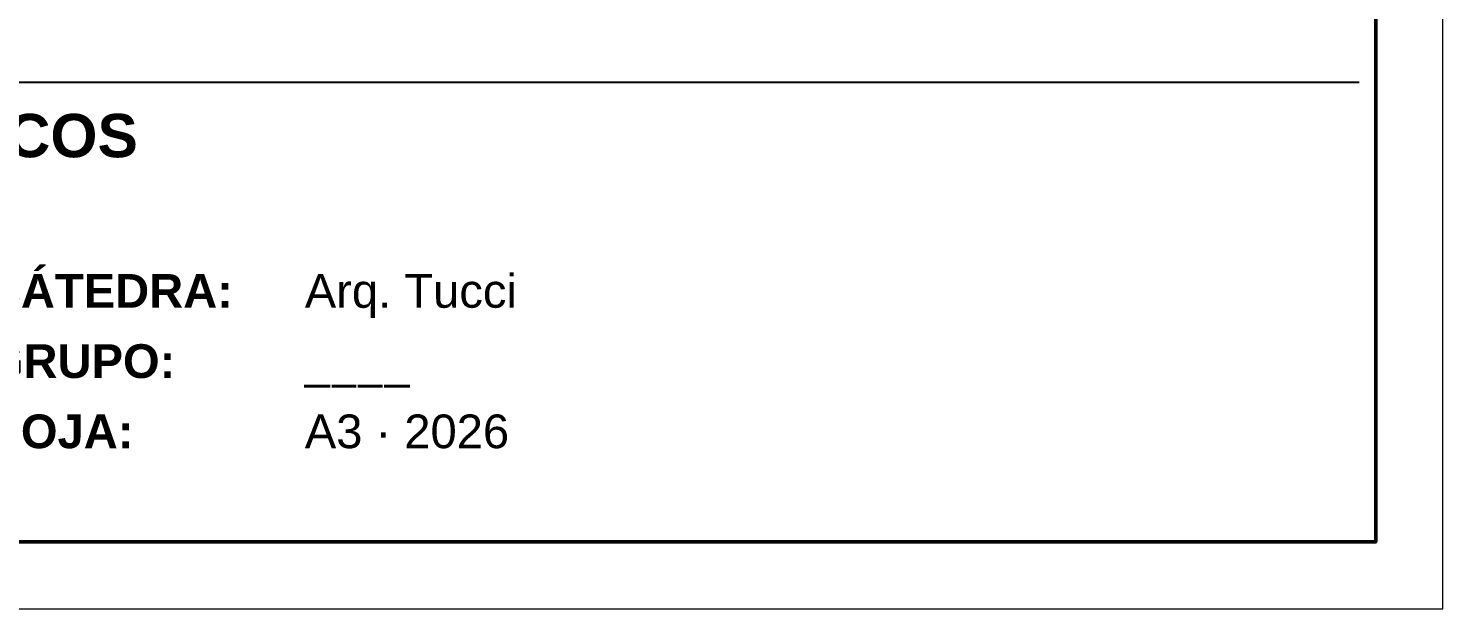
# Model space of a CAD drawing. Header units: millimetres. Extents: x 0 to 297, y 0 to 420.
# Drawn here: x 212.5 to 297, y 0 to 34.7 of the extents above; entities that cross this region are included whole.
import ezdxf

# ---------------------------------------------------------------- set-up
doc = ezdxf.new("R2010")
doc.units = ezdxf.units.MM
doc.layers.add('0-MARCO-A3', color=7, linetype='Continuous')
doc.layers.add('3-TEXTOS', color=7, linetype='Continuous')
doc.styles.add('ARIAL', font='arial.ttf')
doc.styles.add('ARIAL-NEGRITA', font='arialbd.ttf')

msp = doc.modelspace()

# ---------------------------------------------------------------- linework, layer by layer
at = {"layer": '0-MARCO-A3', "lineweight": 13}
msp.add_lwpolyline([(0, 0), (297, 0), (297, 420), (0, 420)], close=True, dxfattribs=at)
at = {"layer": '0-MARCO-A3', "lineweight": 50}
msp.add_lwpolyline([(4, 416), (293, 416), (293, 4), (4, 4)], close=True, dxfattribs=at)
at = {"layer": '3-TEXTOS', "lineweight": 25}
msp.add_line((128, 31.5), (292, 31.5), dxfattribs=at)

# ---------------------------------------------------------------- texts
at = {"layer": '3-TEXTOS'}
for s, height, style, p in [('CORTE INTEGRAL 1:20 + NUDOS AXONOMÉTRICOS', 2.592, 'ARIAL-NEGRITA', (128, 27)), ('CÁTEDRA:', 2.016, 'ARIAL-NEGRITA', (210, 18)), ('Arq. Tucci', 2.016, 'ARIAL', (229, 18)), ('GRUPO:', 2.016, 'ARIAL-NEGRITA', (210, 13.8)), ('____', 2.016, 'ARIAL', (229, 13.8)), ('HOJA:', 2.016, 'ARIAL-NEGRITA', (210, 9.6)), ('A3 · 2026', 2.016, 'ARIAL', (229, 9.6))]:
    msp.add_text(s, height=height, dxfattribs=dict(at, style=style)).set_placement(p)

doc.saveas('drawing.dxf')
